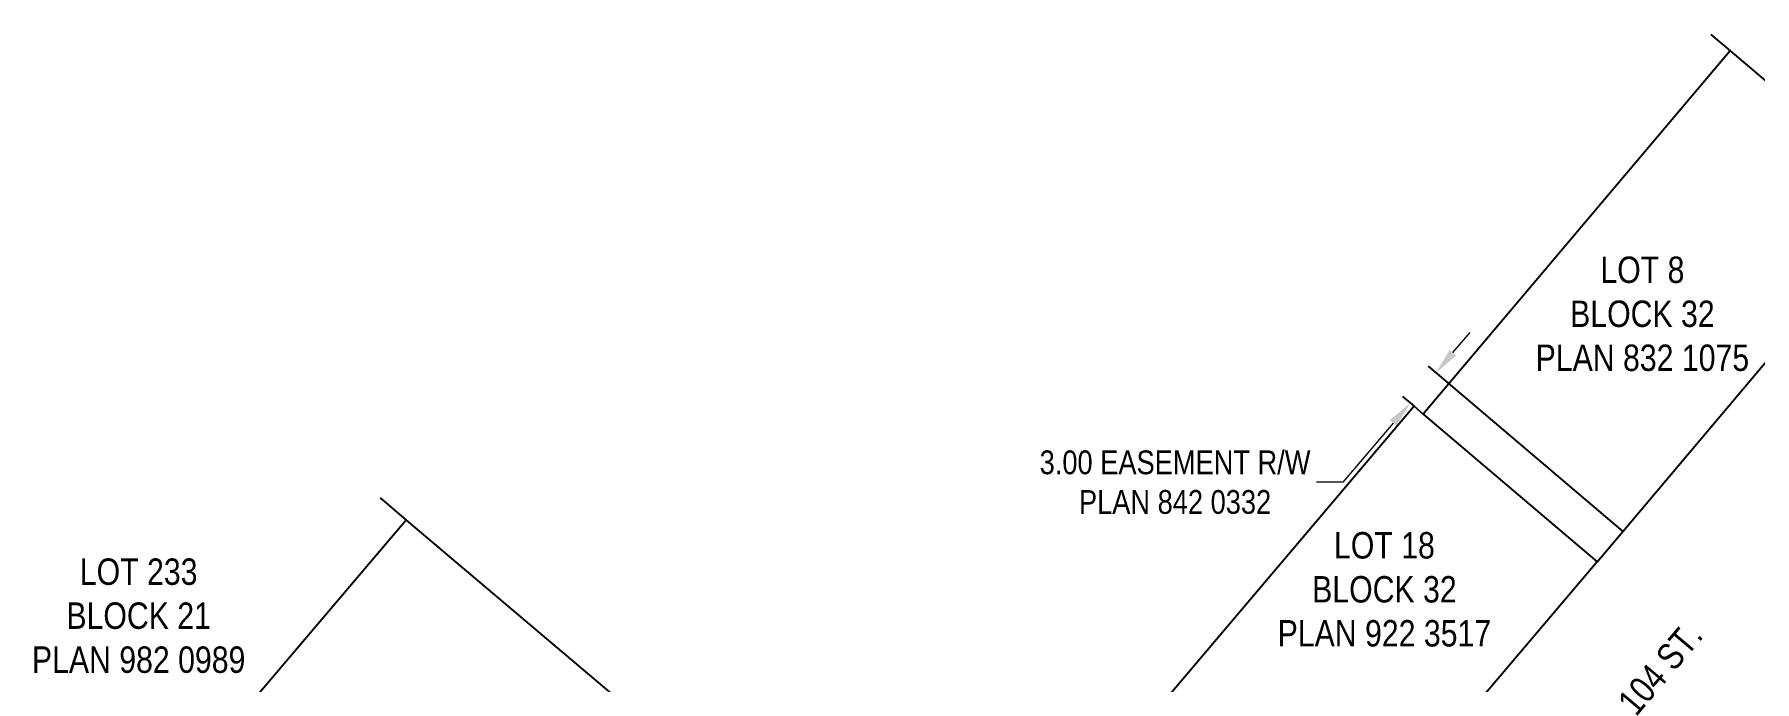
# Model space of a CAD drawing. Extents: x -125270 to -123996, y 6484594 to 6485518.
# Drawn here: x -125238 to -125107.7, y 6485355.6 to 6485404.6 of the extents above; entities that cross this region are included whole.
import ezdxf

# ---------------------------------------------------------------- set-up
doc = ezdxf.new("R2010")
doc.units = 0
doc.header["$LTSCALE"] = 5
doc.header["$PDSIZE"] = 0.5
doc.layers.get('Defpoints').update_dxf_attribs({"color": 9})
for name, color, linetype in [('F-RW', 190, 'Continuous'), ('L-ROAD-T', 7, 'Continuous'), ('L-TITLEDB', 4, 'Continuous'), ('L-TITLEDB-T', 4, 'Continuous')]:
    doc.layers.add(name, color=color, linetype=linetype)
doc.layers.add('F-RW-T', color=190, linetype='Continuous', lineweight=9)
doc.styles.add('1.8', font='ARIALN.TTF', dxfattribs={"height": 1.8})
doc.styles.add('80L', font='ARIALN.TTF', dxfattribs={"height": 2})
doc.dimstyles.new('Compass 1 000', dxfattribs={"dimtxt": 1.8, "dimasz": 2, "dimexe": 0.2, "dimexo": 0.0625, "dimgap": 0.5, "dimtad": 0, "dimtih": 1, "dimtoh": 1, "dimzin": 0, "dimdsep": 46, "dimtxsty": '1.8', "dimcen": 0.1, "dimse1": 1, "dimse2": 1, "dimclrd": 256, "dimclrt": 256, "dimaunit": 1, "dimadec": 4, "dimazin": 0, "dimtfac": 0.06, "dimtofl": 0, "dimtmove": 0, "dimatfit": 0, "dimfxl": 0.2, "dimtolj": 1, "dimtzin": 0, "dimlwd": -1, "dimarcsym": 0})

# ---------------------------------------------------------------- blocks, each defined once
blk = doc.blocks.new('*D525')
at = {"layer": 'Defpoints', "color": 0, "linetype": 'Continuous', "transparency": 16777216}
for p in [(-125131.87, 6485378.95), (-125121.21, 6485369.9), (-125123.15, 6485367.61)]:
    blk.add_point(p, dxfattribs=at)
at = {"layer": 'F-RW-T', "transparency": 16777216}
for p, q in [((-125130.58, 6485380.48), (-125129.28, 6485382)), ((-125135.11, 6485375.14), (-125138.92, 6485370.66)), ((-125138.92, 6485370.66), (-125140.92, 6485370.66))]:
    blk.add_line(p, q, dxfattribs=at)
at = {"layer": 'F-RW-T', "linetype": 'Continuous', "transparency": 16777216}
for points in [[(-125130.83, 6485380.69), (-125130.32, 6485380.26), (-125131.87, 6485378.95)], [(-125135.36, 6485375.36), (-125134.85, 6485374.93), (-125133.81, 6485376.67)]]:
    blk.add_solid(points, dxfattribs=at)
at = {"layer": 'F-RW-T', "linetype": 'Continuous', "transparency": 16777216, "insert": (-125151.62, 6485370.66), "char_height": 1.8, "attachment_point": 5, "style": '1.8'}
blk.add_mtext('\\A1;3.00 EASEMENT R/W\\PPLAN 842 0332', dxfattribs=at)

msp = doc.modelspace()

# ---------------------------------------------------------------- linework, layer by layer
at = {"layer": 'F-RW', "ltscale": 0.2, "flags": 128}
msp.add_lwpolyline([(-125132.458, 6485379.452), (-125117.725, 6485366.938)], dxfattribs=at)
at = {"layer": 'L-TITLEDB', "ltscale": 0.2, "flags": 128}
for points in [[(-125111.051, 6485404.582), (-125109.585, 6485403.337), (-125100.99, 6485396.041)], [(-125109.585, 6485403.337), (-125132.823, 6485375.829)], [(-125119.66, 6485364.648), (-125117.725, 6485366.938), (-125100.288, 6485387.58)], [(-125134.402, 6485377.17), (-125133.514, 6485376.416), (-125132.823, 6485375.829), (-125119.66, 6485364.648)], [(-125134.402, 6485377.17), (-125133.514, 6485376.416), (-125132.823, 6485375.829), (-125119.66, 6485364.648)], [(-125133.514, 6485376.416), (-125156.726, 6485349.008)], [(-125211.812, 6485369.475), (-125209.832, 6485367.798), (-125194.645, 6485354.933), (-125179.456, 6485342.069), (-125164.23, 6485329.172), (-125160.378, 6485325.909)], [(-125211.812, 6485369.475), (-125209.832, 6485367.798), (-125194.645, 6485354.933), (-125179.456, 6485342.069), (-125164.23, 6485329.172), (-125160.378, 6485325.909)], [(-125209.832, 6485367.798), (-125236.732, 6485336.132)], [(-125119.66, 6485364.648), (-125139.004, 6485341.849), (-125147.461, 6485341.161), (-125156.726, 6485349.008), (-125157.693, 6485349.827)], [(-125119.66, 6485364.648), (-125139.004, 6485341.849)]]:
    msp.add_lwpolyline(points, dxfattribs=at)

# ---------------------------------------------------------------- texts
at = {"layer": 'L-ROAD-T', "linetype": 'Continuous', "insert": (-125121.418, 6485350.392), "char_height": 1.99869, "attachment_point": 1, "rotation": 49.7835, "style": '80L'}
msp.add_mtext_dynamic_manual_height_columns('\\pxqc;104 ST.', width=17.86606, gutter_width=9.993, heights=[0], dxfattribs=at)
at = {"layer": 'L-TITLEDB-T', "linetype": 'Continuous', "char_height": 1.99869, "attachment_point": 1, "style": '80L'}
for s, insert in [('\\pxqc;LOT 8\\PBLOCK 32\\PPLAN 832 1075', (-125125.165, 6485387.757)), ('\\pxqc;LOT 18\\PBLOCK 32\\PPLAN 922 3517', (-125144.701, 6485366.89)), ('\\pxqc;LOT 233\\PBLOCK 21\\PPLAN 982 0989', (-125239.033, 6485364.894))]:
    msp.add_mtext_dynamic_manual_height_columns(s, width=17.86606, gutter_width=9.993, heights=[0], dxfattribs=dict(at, insert=insert))

# ---------------------------------------------------------------- dimensions: what is measured, and where the dimension line sits
at = {"layer": 'F-RW-T', "linetype": 'Continuous'}
dim = msp.add_linear_dim(base=(-125131.87, 6485378.953), p1=(-125123.153, 6485367.615), p2=(-125121.212, 6485369.9), angle=49.65625, text='3.00 EASEMENT R/W\\PPLAN 842 0332', dimstyle='Compass 1 000', dxfattribs=at)
dim.commit()
dim.dimension.update_dxf_attribs({"geometry": '*D525', "text_midpoint": (-125151.62, 6485370.657), "dimtype": 161})

doc.saveas('drawing.dxf')
